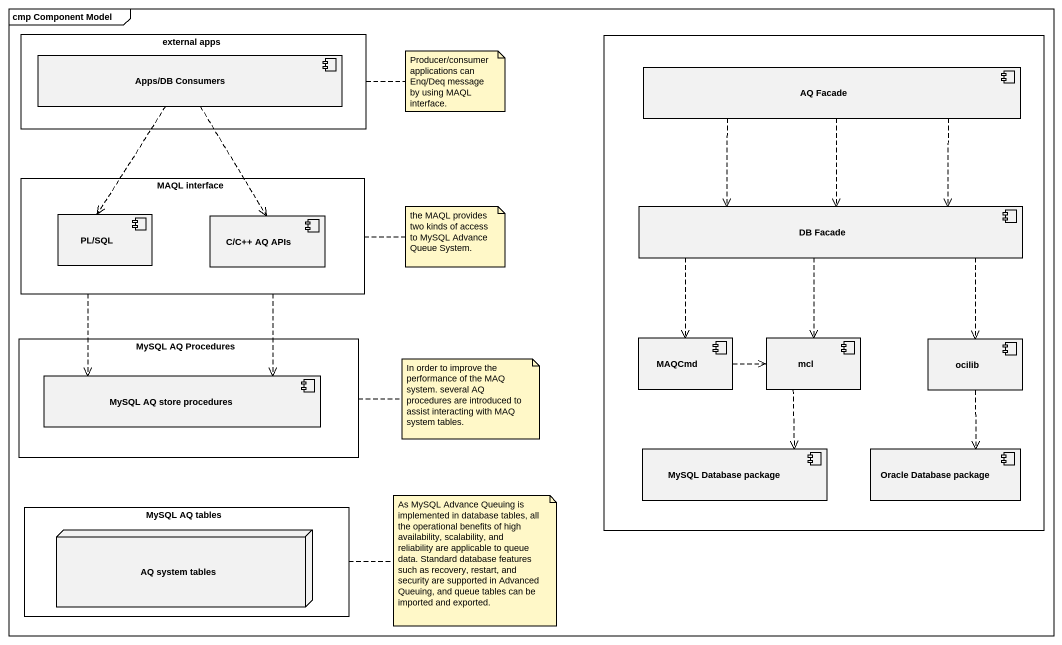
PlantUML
@startuml
mainframe cmp Component Model
rectangle "external apps" as external_apps {
  component "Apps/DB Consumers" as Apps_DB_Consumers
}
rectangle " " as rectangle1 {
  component "AQ Facade" as AQ_Facade
  component "DB Facade" as DB_Facade
  component MAQCmd
  component mcl
  component ocilib
  component "MySQL Database package" as MySQL_Database_package
  component "Oracle Database package" as Oracle_Database_package
}
rectangle "MAQL interface" as MAQL_interface {
  component "PL/SQL" as PL_SQL
  component "C/C++ AQ APIs" as C_C_AQ_APIs
}
rectangle "MySQL AQ Procedures" as MySQL_AQ_Procedures {
  component "MySQL AQ store procedures" as MySQL_AQ_store_procedures
}
rectangle "MySQL AQ tables" as MySQL_AQ_tables {
  node "AQ system tables" as AQ_system_tables
}
Apps_DB_Consumers ..> PL_SQL
Apps_DB_Consumers ..> C_C_AQ_APIs
AQ_Facade ..> DB_Facade
AQ_Facade ..> DB_Facade
AQ_Facade ..> DB_Facade
MAQL_interface ..> MySQL_AQ_store_procedures
MAQL_interface ..> MySQL_AQ_store_procedures
DB_Facade ..> MAQCmd
DB_Facade ..> mcl
DB_Facade ..> ocilib
MAQCmd .right.> mcl
mcl ..> MySQL_Database_package
ocilib ..> Oracle_Database_package
note right of external_apps : Producer/consumer applications can Enq/Deq message by using MAQL interface.
note right of MAQL_interface : the MAQL provides two kinds of access to MySQL Advance Queue System.
note right of MySQL_AQ_Procedures : In order to improve the performance of the MAQ system. several AQ procedures are introduced to assist interacting with MAQ system tables.
note right of MySQL_AQ_tables : As MySQL Advance Queuing is implemented in database tables, all the operational benefits of high availability, scalability, and reliability are applicable to queue data. Standard database features such as recovery, restart, and security are supported in Advanced Queuing, and queue tables can be imported and exported.
@enduml
